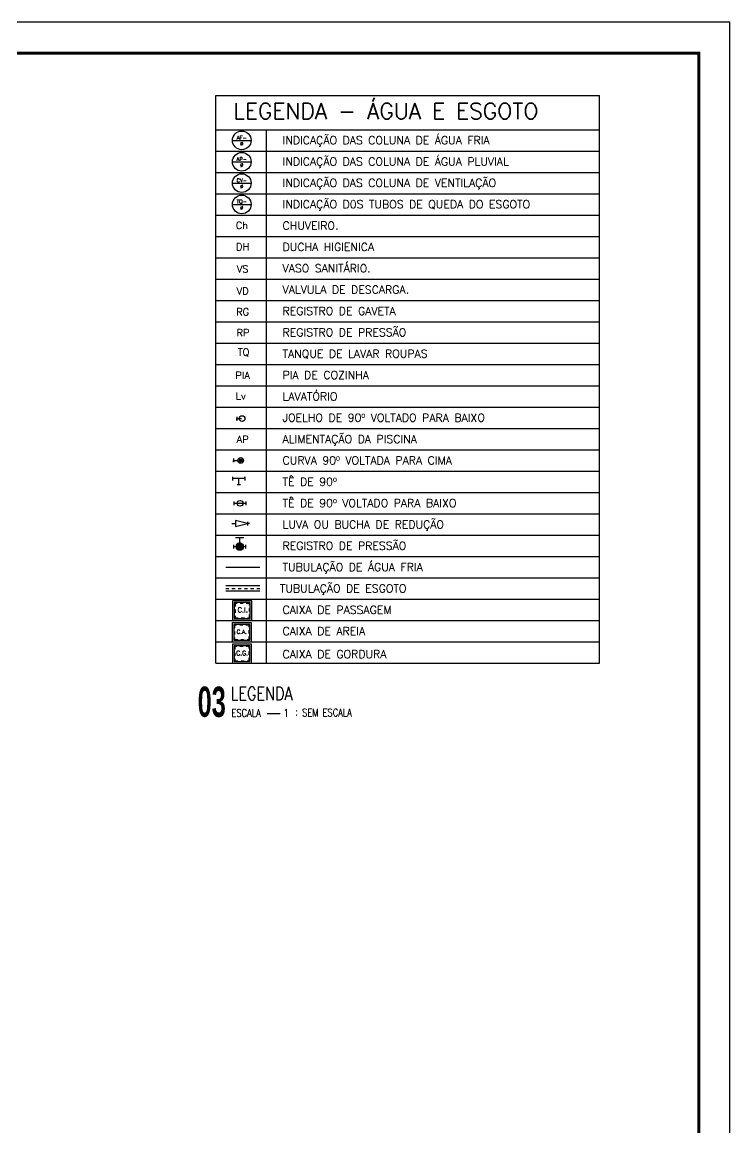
# Model space of a CAD drawing. Header units: millimetres. Extents: x 1573 to 2177, y 1587 to 1932.
# Drawn here: x 1945.77 to 1968.55, y 1896.16 to 1931.73 of the extents above; entities that cross this region are included whole.
import ezdxf
from ezdxf.enums import TextEntityAlignment as Align

# ---------------------------------------------------------------- set-up
doc = ezdxf.new("R2010")
doc.units = ezdxf.units.MM
doc.header["$LTSCALE"] = 0.03
doc.linetypes.add('HIDDEN', pattern=[9.525, 6.35, -3.175])
doc.linetypes.add('HIDDENX2', pattern=[0.75, 0.5, -0.25])
for name, color, linetype in [('Eixo', 4, 'HIDDENX2'), ('HIDROGRAFIA', 4, 'Continuous'), ("PRANCHA - PROJETU'S", 7, 'Continuous'), ('TUBULAÇÃO_ESGOTO', 5, 'Continuous'), ('TUBULAÇÃO_HIDRÁULICA', 5, 'Continuous'), ('TXT_0', 7, 'Continuous'), ('TXT_1', 2, 'Continuous'), ('TXT_2', 6, 'Continuous')]:
    doc.layers.add(name, color=color, linetype=linetype)
doc.styles.add('ADITIVOCAD', font='ROMANS.shx')
doc.styles.add('R80', font='simplex.shx', dxfattribs={"height": 12})
doc.styles.add('REG140', font='romans.shx', dxfattribs={"width": 0.8, "height": 0.35})
doc.styles.add('REG80', font='romans.shx', dxfattribs={"width": 0.8, "height": 0.2})
doc.styles.add('SANSSERIF2', font='sanssb__.ttf', dxfattribs={"width": 0.8})
doc.styles.get("Standard").update_dxf_attribs({"font": 'arial.ttf'})

# ---------------------------------------------------------------- blocks, each defined once
blk = doc.blocks.new('CRBODADOSÇ')
at = {"layer": "PRANCHA - PROJETU'S", "color": 3}
blk.add_line((164.825, 196.917), (165.288, 196.917), dxfattribs=at)
at = {"layer": "PRANCHA - PROJETU'S", "color": 3, "style": 'REG80', "width": 0.8}
for s, p in [('ESCALA', (163.548, 196.799)), ('1', (165.407, 196.799)), (':', (165.829, 196.842))]:
    blk.add_text(s, height=0.27, dxfattribs=at).set_placement(p)
at = {"layer": "PRANCHA - PROJETU'S", "color": 2, "style": 'REG140', "width": 0.8}
for tag, p in [('PROJETO', (163.521, 198.067)), ('DESENHO', (163.516, 197.395))]:
    blk.add_attdef(tag, p, '', height=0.472, dxfattribs=at)
at = {"layer": "PRANCHA - PROJETU'S", "style": 'SANSSERIF2', "width": 0.6}
blk.add_attdef('00', text='', height=1.08, dxfattribs=at).set_placement((162.84, 196.795), align=Align.CENTER)
at = {"layer": "PRANCHA - PROJETU'S", "color": 3, "style": 'REG80', "width": 0.8}
blk.add_attdef('ESCALA', (166.075, 196.813), '', height=0.27, dxfattribs=at)
blk = doc.blocks.new('Adh_Afn')
blk.add_line((-0.25, 0), (0.25, 0))
blk.add_circle((0, 0), 0.25)
at = {"flags": 8}
for tag, p in [('$AF', (0, 0.07)), ('$DIAM', (0, -0.091))]:
    blk.add_attdef(tag, text='', height=0.1, dxfattribs=at).set_placement(p, align=Align.MIDDLE)
blk = doc.blocks.new('ADH_HIUTILIZ1')
blk.add_line((0.12, 0), (0.12, 0))
at = {"flags": 8}
blk.add_attdef('$N', text='', height=0.09, dxfattribs=at).set_placement((0.226, 0.042), align=Align.MIDDLE)
blk = doc.blocks.new('Adh_cx_j90b')
blk.add_lwpolyline([(-0.068, 0.022), (-0.068, -0.022), (-0.068, 0), (-0.006, 0)])
blk.add_circle((0, 0), 0.0359)
blk = doc.blocks.new('Adh_cx_c90c')
h = blk.add_hatch()
h.set_pattern_fill('_U', color=256, scale=0.002, angle=45, style=0, double=1, pattern_type=0)
h.set_pattern_definition([(45, (-6.0733674, -5.0413484), (-0.00141421356, 0.00141421356), []), (135, (-6.0733674, -5.0413484), (-0.00141421356, -0.00141421356), [])])
h.paths.add_polyline_path([(-0.017, 0, 1), (0.017, 0, 1)])
blk.add_lwpolyline([(-0.088, 0.022), (-0.088, -0.023), (-0.088, 0), (-0.036, 0)])
for radius in [0.0359, 0.017]:
    blk.add_circle((0, 0), radius)
blk = doc.blocks.new('Adh_cx_te90')
for p, q in [((-0.075, -0.0225), (-0.075, 0.0225)), ((0.075, 0), (-0.075, 0)), ((0, -0.075), (0, 0)), ((0.075, 0), (0.075, 0.0225)), ((0.075, 0.0225), (0.075, -0.0225)), ((-0.0225, -0.075), (0.0225, -0.075))]:
    blk.add_line(p, q)
blk = doc.blocks.new('Adh_cx_te90b')
for p, q in [((-0.078, 0.0225), (-0.078, -0.0225)), ((-0.078, 0), (0.078, 0)), ((0.078, -0.0225), (0.078, 0.0225))]:
    blk.add_line(p, q)
blk.add_circle((0, 0), 0.0359)
blk = doc.blocks.new('Adh_cx_lvr')
for p, q in [((0, 0), (-0.15, 0.0375)), ((-0.15, 0.0375), (-0.15, -0.0375)), ((-0.15, -0.0375), (0, 0)), ((0, 0.0225), (0, -0.0225)), ((-0.195, 0), (-0.15, 0)), ((0.0225, 0), (0, 0))]:
    blk.add_line(p, q)
blk = doc.blocks.new('Adh_acs_rg')
h = blk.add_hatch()
h.set_pattern_fill('_U', color=256, scale=0.002, angle=45, style=0, double=1)
h.set_pattern_definition([(45, (-7.4131718, -5.1711377), (-0.00141421356, 0.00141421356), []), (135, (-7.4131718, -5.1711377), (-0.00141421356, -0.00141421356), [])])
h.paths.add_polyline_path([(-0.046, 0, 1), (0.046, 0, 1)])
for p, q in [((-0.078, 0.022), (-0.078, -0.022)), ((0.053, 0.108), (-0.053, 0.108)), ((0, 0.046), (0, 0.108)), ((0.078, -0.022), (0.078, 0.022)), ((-0.078, 0), (-0.046, 0)), ((0.046, 0), (0.078, 0))]:
    blk.add_line(p, q)
blk.add_circle((0, 0), 0.046)
blk = doc.blocks.new('Adhs_RefTbl')
at = {"color": 0, "linetype": 'ByBlock', "ltscale": 0.5}
blk.add_line((-0.321, 0), (0.321, 0), dxfattribs=at)
blk = doc.blocks.new('inp_cx')
for p, q in [((40, 40), (-40, 40)), ((-40, 40), (-40, -40)), ((40, -40), (40, 40)), ((-40, -40), (40, -40))]:
    blk.add_line(p, q)
at = {"color": 1, "linetype": 'Continuous', "ltscale": 0.5}
for p, q in [((33, 33), (-33, 33)), ((-33, 33), (-33, -33)), ((33, -33), (33, 33)), ((-33, -33), (33, -33))]:
    blk.add_line(p, q, dxfattribs=at)
at = {"color": 1, "linetype": 'HIDDEN', "ltscale": 0.5}
for p, q in [((30, 30), (-30, 30)), ((-30, 30), (-30, -30)), ((30, -30), (30, 30)), ((-30, -30), (30, -30))]:
    blk.add_line(p, q, dxfattribs=at)
at = {"style": 'R80'}
blk.add_text('C.I.', height=20.59, dxfattribs=at).set_placement((-19.6, -7.5))
blk = doc.blocks.new('_cxgordu')
for p, q in [((40, 40), (-40, 40)), ((-40, 40), (-40, -40)), ((40, -40), (40, 40)), ((-40, -40), (40, -40))]:
    blk.add_line(p, q)
at = {"color": 1, "linetype": 'Continuous', "ltscale": 0.5}
for p, q in [((33, 33), (-33, 33)), ((-33, 33), (-33, -33)), ((33, -33), (33, 33)), ((-33, -33), (33, -33))]:
    blk.add_line(p, q, dxfattribs=at)
at = {"color": 1, "linetype": 'HIDDEN', "ltscale": 0.5}
for p, q in [((30, 30), (-30, 30)), ((-30, 30), (-30, -30)), ((30, -30), (30, 30)), ((-30, -30), (30, -30))]:
    blk.add_line(p, q, dxfattribs=at)
at = {"style": 'R80'}
blk.add_text('C.G.', height=18.48, dxfattribs=at).set_placement((-24.3, -6.9))
blk = doc.blocks.new('_cxareia')
for p, q in [((40, 40), (-40, 40)), ((-40, 40), (-40, -40)), ((40, -40), (40, 40)), ((-40, -40), (40, -40))]:
    blk.add_line(p, q)
at = {"color": 1, "linetype": 'Continuous', "ltscale": 0.5}
for p, q in [((33, 33), (-33, 33)), ((-33, 33), (-33, -33)), ((33, -33), (33, 33)), ((-33, -33), (33, -33))]:
    blk.add_line(p, q, dxfattribs=at)
at = {"color": 1, "linetype": 'HIDDEN', "ltscale": 0.5}
for p, q in [((30, 30), (-30, 30)), ((-30, 30), (-30, -30)), ((30, -30), (30, 30)), ((-30, -30), (30, -30))]:
    blk.add_line(p, q, dxfattribs=at)
at = {"style": 'R80'}
blk.add_text('C.A.', height=17.28, dxfattribs=at).set_placement((-22, -6.1))
blk = doc.blocks.new('ADFSGASDFG')
at = {"layer": "PRANCHA - PROJETU'S", "color": 1}
for p, q in [((360.678, 107.346), (276.578, 107.346)), ((360.678, 47.946), (360.678, 107.346))]:
    blk.add_line(p, q, dxfattribs=at)
at = {"layer": "PRANCHA - PROJETU'S", "color": 4, "const_width": 0.1}
blk.add_lwpolyline([(279.078, 106.346), (359.678, 106.346), (359.678, 48.946), (279.078, 48.946)], close=True, dxfattribs=at)

msp = doc.modelspace()

# ---------------------------------------------------------------- linework, layer by layer
at = {"layer": 'Eixo'}
msp.add_line((1952.326, 1913.509), (1953.427, 1913.508), dxfattribs=at)
at = {"layer": 'TUBULAÇÃO_ESGOTO'}
for p, q in [((1953.427, 1913.422), (1952.325, 1913.423)), ((1953.427, 1913.594), (1952.326, 1913.594))]:
    msp.add_line(p, q, dxfattribs=at)
at = {"layer": 'TXT_1'}
for p, q in [((1952.008, 1911.105), (1952.008, 1929.371)), ((1952.008, 1929.371), (1964.358, 1929.371)), ((1952.008, 1911.105), (1952.008, 1929.371)), ((1964.358, 1911.105), (1964.358, 1929.371)), ((1952.008, 1928.272), (1964.358, 1928.272)), ((1953.639, 1911.105), (1953.639, 1928.272)), ((1952.008, 1927.585), (1964.358, 1927.585)), ((1952.008, 1926.899), (1964.358, 1926.899)), ((1952.008, 1926.212), (1964.358, 1926.212)), ((1952.008, 1925.525), (1964.358, 1925.525)), ((1952.008, 1924.839), (1964.358, 1924.839)), ((1952.008, 1924.152), (1964.358, 1924.152)), ((1952.008, 1923.465), (1964.358, 1923.465)), ((1952.008, 1922.779), (1964.358, 1922.779)), ((1952.008, 1922.092), (1964.358, 1922.092)), ((1952.008, 1921.405), (1964.358, 1921.405)), ((1952.008, 1920.718), (1964.358, 1920.718)), ((1952.008, 1920.032), (1964.358, 1920.032)), ((1952.008, 1919.345), (1964.358, 1919.345)), ((1952.008, 1918.658), (1964.358, 1918.658)), ((1952.008, 1917.972), (1964.358, 1917.972)), ((1952.008, 1917.972), (1964.358, 1917.972)), ((1952.008, 1917.285), (1964.358, 1917.285)), ((1952.008, 1916.598), (1964.358, 1916.598)), ((1952.008, 1915.912), (1964.358, 1915.912)), ((1952.008, 1915.225), (1964.358, 1915.225)), ((1952.008, 1914.538), (1964.358, 1914.538)), ((1952.008, 1914.538), (1964.358, 1914.538)), ((1952.008, 1913.851), (1964.358, 1913.851)), ((1952.008, 1913.165), (1964.358, 1913.165)), ((1952.008, 1912.478), (1964.358, 1912.478)), ((1952.008, 1911.791), (1964.358, 1911.791)), ((1952.008, 1911.105), (1964.358, 1911.105))]:
    msp.add_line(p, q, dxfattribs=at)

# ---------------------------------------------------------------- block references
at = {"layer": 'HIDROGRAFIA', "xscale": 0.007725397680047519, "yscale": 0.007725397679266828, "zscale": 0.007725397679254337}
for name, p in [('inp_cx', (1952.856, 1912.802)), ('_cxareia', (1952.842, 1912.1)), ('_cxgordu', (1952.85, 1911.414))]:
    msp.add_blockref(name, p, dxfattribs=at)
at = {"layer": "PRANCHA - PROJETU'S", "color": 1}
msp.add_blockref('ADFSGASDFG', (1607.877, 1824.388), dxfattribs=at)
at = {"layer": "PRANCHA - PROJETU'S", "xscale": 0.9, "yscale": 0.9, "zscale": 0.9}
msp.add_blockref('CRBODADOSÇ', (1805.318, 1732.266), dxfattribs=at).add_auto_attribs({'ESCALA': 'SEM ESCALA', 'DESENHO': 'LEGENDA', '00': '03'})
at = {"layer": 'TUBULAÇÃO_HIDRÁULICA', "xscale": 1.716755039834297, "yscale": 1.716755039834297, "zscale": 1.716755039834297}
msp.add_blockref('Adhs_RefTbl', (1952.876, 1914.195), dxfattribs=at)
at = {"layer": 'TXT_1'}
ref = msp.add_blockref('Adh_Afn', (1952.84, 1927.929), dxfattribs=dict(at, xscale=1.201728527883696, yscale=1.201728527883696, zscale=1.201728527884008))
ref.add_attrib('$AF', 'AF-', dxfattribs={"layer": '0', "height": 0.1202, "style": 'ADITIVOCAD', "flags": 8}).set_placement((1952.84, 1928.013), align=Align.MIDDLE)
ref.add_attrib('$DIAM', '%%C', dxfattribs={"layer": '0', "height": 0.1202, "style": 'ADITIVOCAD', "flags": 8}).set_placement((1952.84, 1927.82), align=Align.MIDDLE)
ref = msp.add_blockref('Adh_Afn', (1952.84, 1927.242), dxfattribs=dict(at, xscale=1.201728527883696, yscale=1.201728527883696, zscale=1.201728527884008))
ref.add_attrib('$AF', 'AP-', dxfattribs={"layer": '0', "height": 0.1202, "style": 'ADITIVOCAD', "flags": 8}).set_placement((1952.84, 1927.327), align=Align.MIDDLE)
ref.add_attrib('$DIAM', '%%C', dxfattribs={"layer": '0', "height": 0.1202, "style": 'ADITIVOCAD', "flags": 8}).set_placement((1952.84, 1927.133), align=Align.MIDDLE)
ref = msp.add_blockref('Adh_Afn', (1952.84, 1926.555), dxfattribs=dict(at, xscale=1.201728527883696, yscale=1.201728527883696, zscale=1.201728527884008))
ref.add_attrib('$AF', 'CV-', dxfattribs={"layer": '0', "height": 0.1202, "style": 'ADITIVOCAD', "flags": 8}).set_placement((1952.84, 1926.64), align=Align.MIDDLE)
ref.add_attrib('$DIAM', '%%C', dxfattribs={"layer": '0', "height": 0.1202, "style": 'ADITIVOCAD', "flags": 8}).set_placement((1952.84, 1926.446), align=Align.MIDDLE)
ref = msp.add_blockref('Adh_Afn', (1952.84, 1925.869), dxfattribs=dict(at, xscale=1.201728527883696, yscale=1.201728527883696, zscale=1.201728527884008))
ref.add_attrib('$AF', 'TQ-', dxfattribs={"layer": '0', "height": 0.1202, "style": 'ADITIVOCAD', "flags": 8}).set_placement((1952.84, 1925.953), align=Align.MIDDLE)
ref.add_attrib('$DIAM', '%%C', dxfattribs={"layer": '0', "height": 0.1202, "style": 'ADITIVOCAD', "flags": 8}).set_placement((1952.84, 1925.759), align=Align.MIDDLE)
ref = msp.add_blockref('ADH_HIUTILIZ1', (1952.264, 1925.089), dxfattribs=dict(at, xscale=2.575132559751446, yscale=2.575132559751446, zscale=2.575132559751446))
ref.add_attrib('$N', 'Ch', dxfattribs={"layer": '0', "height": 0.2318, "style": 'ADITIVOCAD', "flags": 8}).set_placement((1952.847, 1925.198), align=Align.MIDDLE)
ref = msp.add_blockref('ADH_HIUTILIZ1', (1952.288, 1924.398), dxfattribs=dict(at, xscale=2.575132559751446, yscale=2.575132559751446, zscale=2.575132559751446))
ref.add_attrib('$N', 'DH', dxfattribs={"layer": '0', "height": 0.2318, "style": 'ADITIVOCAD', "flags": 8}).set_placement((1952.87, 1924.507), align=Align.MIDDLE)
ref = msp.add_blockref('ADH_HIUTILIZ1', (1952.288, 1923.682), dxfattribs=dict(at, xscale=2.575132559751446, yscale=2.575132559751446, zscale=2.575132559751446))
ref.add_attrib('$N', 'VS', dxfattribs={"layer": '0', "height": 0.2318, "style": 'ADITIVOCAD', "flags": 8}).set_placement((1952.87, 1923.791), align=Align.MIDDLE)
ref = msp.add_blockref('ADH_HIUTILIZ1', (1952.288, 1922.975), dxfattribs=dict(at, xscale=2.575132559751446, yscale=2.575132559751446, zscale=2.575132559751446))
ref.add_attrib('$N', 'VD', dxfattribs={"layer": '0', "height": 0.2318, "style": 'ADITIVOCAD', "flags": 8}).set_placement((1952.87, 1923.084), align=Align.MIDDLE)
ref = msp.add_blockref('ADH_HIUTILIZ1', (1952.288, 1922.302), dxfattribs=dict(at, xscale=2.575132559751446, yscale=2.575132559751446, zscale=2.575132559751446))
ref.add_attrib('$N', 'RG', dxfattribs={"layer": '0', "height": 0.2318, "style": 'ADITIVOCAD', "flags": 8}).set_placement((1952.87, 1922.411), align=Align.MIDDLE)
ref = msp.add_blockref('ADH_HIUTILIZ1', (1952.301, 1921.634), dxfattribs=dict(at, xscale=2.575132559751446, yscale=2.575132559751446, zscale=2.575132559751446))
ref.add_attrib('$N', 'RP', dxfattribs={"layer": '0', "height": 0.2318, "style": 'ADITIVOCAD', "flags": 8}).set_placement((1952.883, 1921.742), align=Align.MIDDLE)
ref = msp.add_blockref('ADH_HIUTILIZ1', (1952.317, 1920.997), dxfattribs=dict(at, xscale=2.575132559751446, yscale=2.575132559751446, zscale=2.575132559751446))
ref.add_attrib('$N', 'TQ', dxfattribs={"layer": '0', "height": 0.2318, "style": 'ADITIVOCAD', "flags": 8}).set_placement((1952.899, 1921.106), align=Align.MIDDLE)
ref = msp.add_blockref('ADH_HIUTILIZ1', (1952.287, 1920.26), dxfattribs=dict(at, xscale=2.575132559751446, yscale=2.575132559751446, zscale=2.575132559751446))
ref.add_attrib('$N', 'PIA', dxfattribs={"layer": '0', "height": 0.2318, "style": 'ADITIVOCAD', "flags": 8}).set_placement((1952.87, 1920.369), align=Align.MIDDLE)
ref = msp.add_blockref('ADH_HIUTILIZ1', (1952.229, 1919.597), dxfattribs=dict(at, xscale=2.575132559751446, yscale=2.575132559751446, zscale=2.575132559751446))
ref.add_attrib('$N', 'Lv', dxfattribs={"layer": '0', "height": 0.2318, "style": 'ADITIVOCAD', "flags": 8}).set_placement((1952.811, 1919.706), align=Align.MIDDLE)
at = {"layer": 'TXT_1', "xscale": 2.575132559751446, "yscale": 2.575132559751446, "zscale": 2.575132559751446}
for name, p in [('Adh_cx_j90b', (1952.852, 1918.977)), ('Adh_cx_c90c', (1952.806, 1917.633)), ('Adh_cx_te90', (1952.746, 1917.046)), ('Adh_cx_te90b', (1952.786, 1916.252)), ('Adh_cx_lvr', (1953.028, 1915.598)), ('Adh_acs_rg', (1952.776, 1914.859))]:
    msp.add_blockref(name, p, dxfattribs=at)
at = {"layer": 'TXT_1'}
ref = msp.add_blockref('ADH_HIUTILIZ1', (1952.287, 1918.2), dxfattribs=dict(at, xscale=2.575132559751446, yscale=2.575132559751446, zscale=2.575132559751446))
ref.add_attrib('$N', 'AP', dxfattribs={"layer": '0', "height": 0.2318, "style": 'ADITIVOCAD', "flags": 8}).set_placement((1952.87, 1918.309), align=Align.MIDDLE)

# ---------------------------------------------------------------- texts
at = {"layer": 'TXT_0', "style": 'ADITIVOCAD'}
for s, height, p in [('INDICAÇÃO DAS COLUNA DE ÁGUA FRIA', 0.25751, (1954.154, 1927.805)), ('INDICAÇÃO DAS COLUNA DE ÁGUA PLUVIAL', 0.25751, (1954.154, 1927.118)), ('INDICAÇÃO DAS COLUNA DE VENTILAÇÃO', 0.25751, (1954.154, 1926.431)), ('INDICAÇÃO D0S TUBOS DE QUEDA DO ESGOTO', 0.25751, (1954.154, 1925.745)), ('CHUVEIRO.', 0.2575, (1954.154, 1925.058)), ('DUCHA HIGIENICA', 0.25751, (1954.154, 1924.371)), ('VASO SANITÁRIO.', 0.25751, (1954.154, 1923.684)), ('VALVULA DE DESCARGA.', 0.25751, (1954.154, 1922.998)), ('REGISTRO DE GAVETA', 0.25751, (1954.154, 1922.311)), ('REGISTRO DE PRESSÃO', 0.25751, (1954.154, 1921.624)), ('TANQUE DE LAVAR ROUPAS', 0.25751, (1954.154, 1920.938)), ('PIA DE COZINHA', 0.25751, (1954.154, 1920.251)), ('LAVATÓRIO', 0.2575, (1954.154, 1919.564)), ('JOELHO DE 90º VOLTADO PARA BAIXO', 0.25751, (1954.154, 1918.878)), ('ALIMENTAÇÃO DA PISCINA', 0.25751, (1954.154, 1918.191)), ('CURVA 90º VOLTADA PARA CIMA', 0.25751, (1954.154, 1917.504)), ('TÊ DE 90º', 0.2575, (1954.154, 1916.817)), ('TÊ DE 90º VOLTADO PARA BAIXO', 0.25751, (1954.154, 1916.131)), ('LUVA OU BUCHA DE REDUÇÃO', 0.25751, (1954.154, 1915.444)), ('REGISTRO DE PRESSÃO', 0.25751, (1954.154, 1914.757)), ('TUBULAÇÃO DE ÁGUA FRIA', 0.25751, (1954.154, 1914.071)), ('TUBULAÇÃO DE ESGOTO', 0.25751, (1954.069, 1913.384)), ('CAIXA DE PASSAGEM', 0.25751, (1954.154, 1912.697)), ('CAIXA DE AREIA', 0.25751, (1954.154, 1912.011)), ('CAIXA DE GORDURA', 0.25751, (1954.154, 1911.27))]:
    msp.add_text(s, height=height, dxfattribs=at).set_placement(p)
at = {"layer": 'TXT_2', "style": 'ADITIVOCAD'}
msp.add_text('LEGENDA - ÁGUA E ESGOTO', height=0.51503, dxfattribs=at).set_placement((1952.568, 1928.616))

doc.saveas('drawing.dxf')
